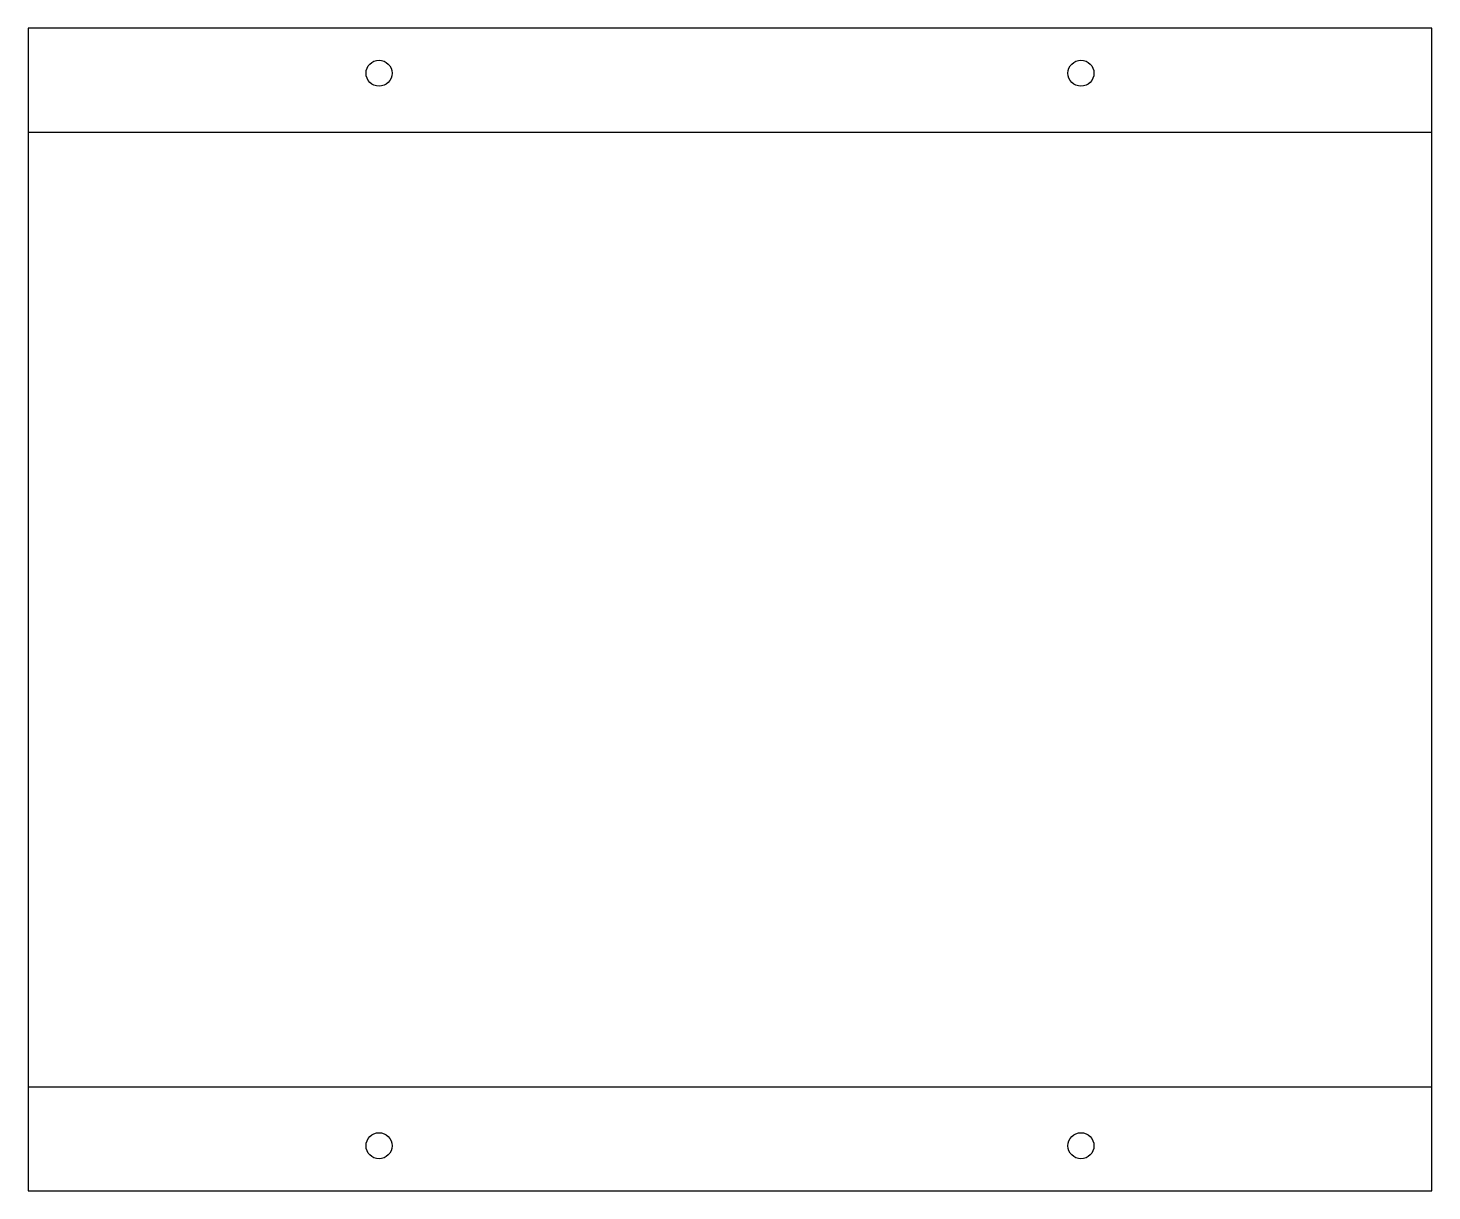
# Model space of a CAD drawing. Header units: millimetres. Extents: x 0 to 183, y 0 to 152.
import ezdxf

# ---------------------------------------------------------------- set-up
doc = ezdxf.new("R2010")
doc.units = ezdxf.units.MM
doc.layers.add('BEND_90_DOWN', color=5, linetype='Continuous')
doc.layers.add('CUT', color=7, linetype='Continuous')

msp = doc.modelspace()

# ---------------------------------------------------------------- linework, layer by layer
at = {"layer": 'BEND_90_DOWN'}
for p, q in [((0, 138.23), (183.2, 138.23)), ((0, 13.61), (183.2, 13.61))]:
    msp.add_line(p, q, dxfattribs=at)
at = {"layer": 'CUT'}
msp.add_lwpolyline([(0, 0), (183.2, 0), (183.2, 151.84), (0, 151.84)], close=True, dxfattribs=at)
for centre in [(45.8, 145.94), (137.4, 145.94), (45.8, 5.9), (137.4, 5.9)]:
    msp.add_circle(centre, 1.7, dxfattribs=at)

doc.saveas('drawing.dxf')
